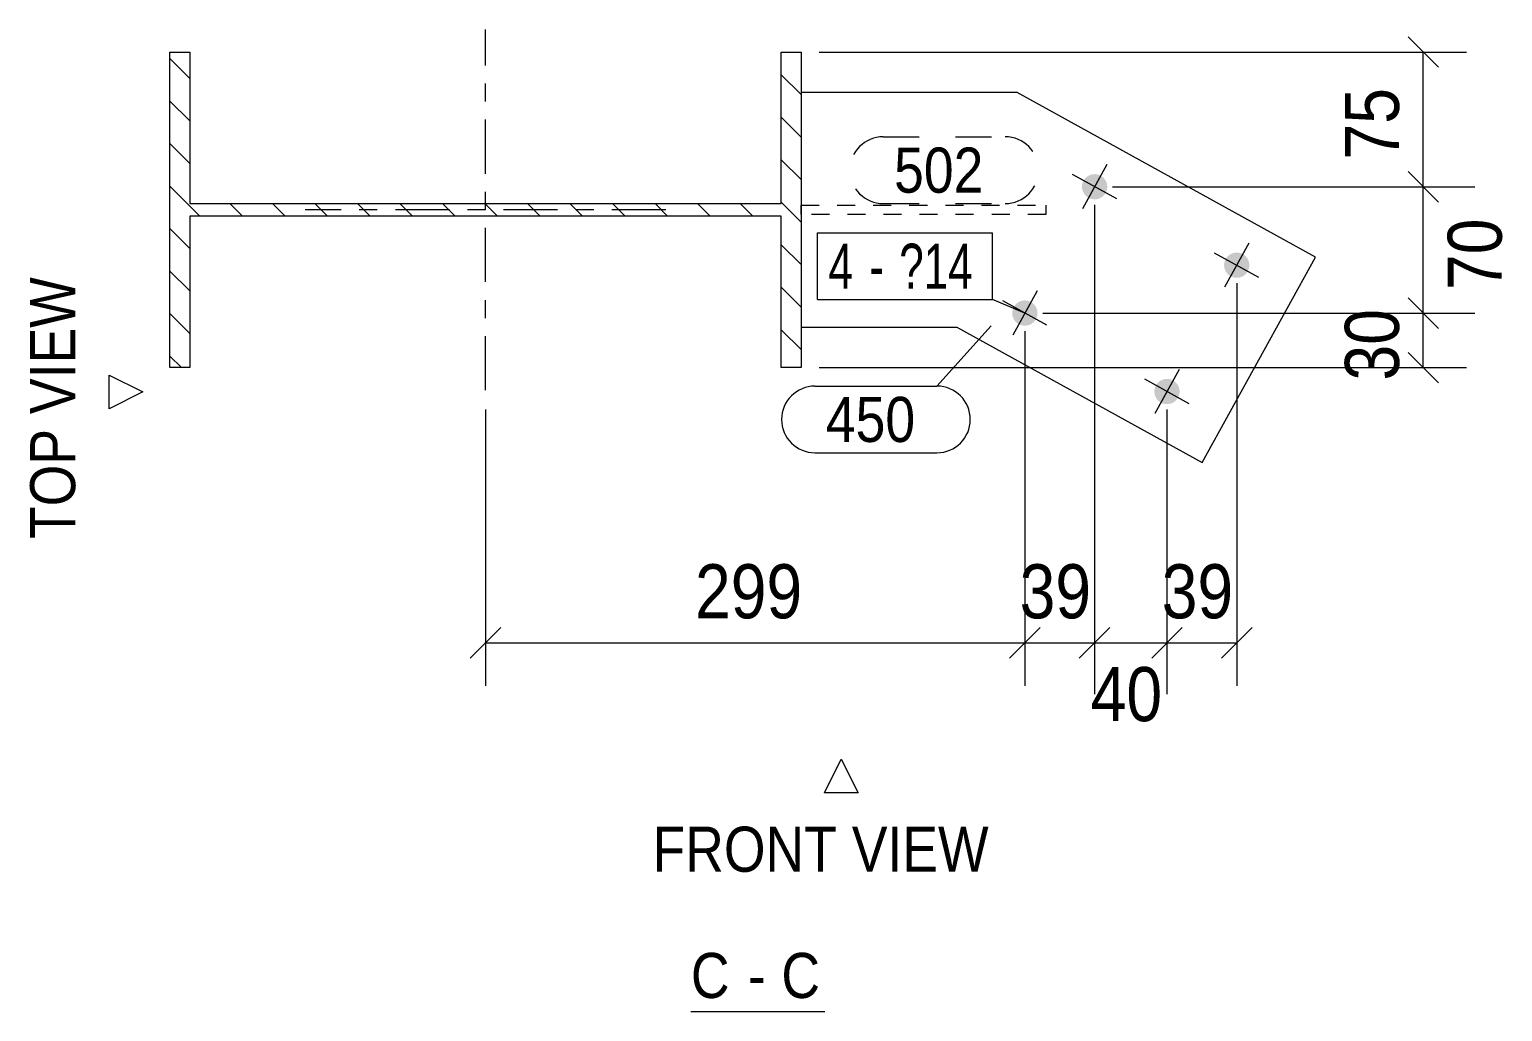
# Model space of a CAD drawing. Header units: millimetres. Extents: x 2 to 825, y 1 to 579.
# Drawn here: x 474.7 to 556.4, y 353.1 to 407.5 of the extents above; entities that cross this region are included whole.
import ezdxf

# ---------------------------------------------------------------- set-up
doc = ezdxf.new("R2010")
doc.units = ezdxf.units.MM
for name, pattern in [('XKITLINE00', [0]), ('XKITLINE01', [4, 1, -1, 1, -1]), ('XKITLINE02', [4, 2, -2]), ('XKITLINE03', [6, 3, -1, 1, -1])]:
    doc.linetypes.add(name, pattern=pattern)
for name, color, linetype, lineweight in [('Bolt', 3, 'Continuous', 0), ('BoltMark', 7, 'Continuous', 0), ('Dimensions', 7, 'Continuous', 0), ('OtherObjectType', 7, 'Continuous', 0), ('Part', 2, 'Continuous', 0), ('PartMark', 7, 'Continuous', 0)]:
    doc.layers.add(name, color=color, linetype=linetype, lineweight=lineweight)
doc.styles.add('ARIAL', font='ARIAL.TTF')
doc.styles.add('ARIAL_NARROW', font='ARIALN.TTF')

# ---------------------------------------------------------------- blocks, each defined once
blk = doc.blocks.new('*A4')
at = {"layer": 'Part', "color": 7, "linetype": 'XKITLINE00', "lineweight": 0}
for p, q in [((517.471, 406.274), (517.471, 406.274)), ((517.471, 406.274), (517.471, 406.274)), ((483.571, 404.814), (482.471, 405.914)), ((517.471, 403.917), (516.371, 405.017)), ((483.571, 402.457), (482.471, 403.557)), ((517.471, 401.559), (516.371, 402.659)), ((483.571, 400.1), (482.471, 401.2)), ((517.471, 399.202), (516.371, 400.302)), ((484.139, 397.174), (482.471, 398.842)), ((486.496, 397.174), (485.796, 397.874)), ((488.853, 397.174), (488.153, 397.874)), ((491.211, 397.174), (490.511, 397.874)), ((493.568, 397.174), (492.868, 397.874)), ((495.925, 397.174), (495.225, 397.874)), ((498.283, 397.174), (497.583, 397.874)), ((500.64, 397.174), (499.94, 397.874)), ((502.997, 397.174), (502.297, 397.874)), ((505.355, 397.174), (504.655, 397.874)), ((507.712, 397.174), (507.012, 397.874)), ((510.069, 397.174), (509.369, 397.874)), ((512.427, 397.174), (511.727, 397.874)), ((514.784, 397.174), (514.084, 397.874)), ((517.471, 396.845), (516.371, 397.945)), ((483.571, 395.385), (482.471, 396.485)), ((517.471, 394.487), (516.371, 395.587)), ((483.571, 393.028), (482.471, 394.128)), ((517.471, 392.13), (516.371, 393.23)), ((483.571, 390.67), (482.471, 391.77)), ((517.471, 389.773), (516.371, 390.873)), ((483.11, 388.774), (482.471, 389.413))]:
    blk.add_line(p, q, dxfattribs=at)
blk = doc.blocks.new('*A85')
at = {"layer": 'Bolt'}
for points in [[(533.376, 398.207), (533.347, 398.226), (533.319, 398.246), (533.292, 398.268), (533.267, 398.291), (533.242, 398.315), (533.219, 398.34), (533.197, 398.366), (533.176, 398.394), (533.157, 398.422), (533.139, 398.451), (533.122, 398.481), (533.107, 398.512), (533.094, 398.544), (533.082, 398.576), (533.071, 398.609), (533.063, 398.642), (533.055, 398.676), (533.05, 398.71), (533.046, 398.744), (533.044, 398.778), (533.044, 398.812), (533.045, 398.847), (533.048, 398.881), (533.053, 398.915), (533.059, 398.949), (533.067, 398.982), (533.077, 399.015), (533.088, 399.048), (533.101, 399.079), (533.115, 399.111), (533.131, 399.141), (533.148, 399.171), (533.167, 399.2), (533.187, 399.227), (533.209, 399.254), (533.232, 399.28), (533.256, 399.305), (533.281, 399.328), (533.307, 399.35), (533.334, 399.371), (533.363, 399.39), (533.392, 399.408), (533.422, 399.425), (533.453, 399.44), (533.485, 399.453), (533.517, 399.465), (533.55, 399.475), (533.583, 399.484), (533.617, 399.491), (533.65, 399.497), (533.685, 399.5), (533.719, 399.502), (533.753, 399.503), (533.788, 399.502), (533.822, 399.499), (533.856, 399.494), (533.89, 399.488), (533.923, 399.48), (533.956, 399.47), (533.988, 399.459), (534.02, 399.446), (534.052, 399.432), (534.082, 399.416), (534.112, 399.398), (534.141, 399.38), (534.168, 399.359), (534.195, 399.338), (534.221, 399.315), (534.245, 399.291), (534.269, 399.266), (534.291, 399.24), (534.312, 399.212), (534.331, 399.184), (534.349, 399.155), (534.366, 399.125), (534.381, 399.094), (534.394, 399.062), (534.406, 399.03), (534.416, 398.997), (534.425, 398.964), (534.432, 398.93), (534.438, 398.896), (534.441, 398.862), (534.443, 398.828), (534.444, 398.793), (534.442, 398.759), (534.439, 398.725), (534.435, 398.691), (534.428, 398.657), (534.42, 398.624), (534.411, 398.591), (534.4, 398.558), (534.387, 398.526), (534.372, 398.495), (534.357, 398.465), (534.339, 398.435), (534.321, 398.406), (534.3, 398.378), (534.279, 398.352), (534.256, 398.326), (534.232, 398.301), (534.207, 398.278), (534.181, 398.256), (534.153, 398.235), (534.125, 398.216), (534.096, 398.198), (534.065, 398.181), (534.035, 398.166), (534.003, 398.153), (533.971, 398.141), (533.938, 398.13), (533.905, 398.122), (533.871, 398.115), (533.837, 398.109), (533.803, 398.105), (533.769, 398.103), (533.734, 398.103), (533.7, 398.104), (533.666, 398.107), (533.632, 398.112), (533.598, 398.118), (533.565, 398.126), (533.532, 398.136), (533.499, 398.147), (533.467, 398.16), (533.436, 398.174), (533.406, 398.19)], [(541.255, 393.858), (541.226, 393.877), (541.199, 393.897), (541.172, 393.919), (541.146, 393.941), (541.122, 393.965), (541.098, 393.991), (541.076, 394.017), (541.055, 394.044), (541.036, 394.073), (541.018, 394.102), (541.001, 394.132), (540.986, 394.163), (540.973, 394.194), (540.961, 394.227), (540.951, 394.259), (540.942, 394.293), (540.935, 394.326), (540.929, 394.36), (540.926, 394.394), (540.924, 394.429), (540.923, 394.463), (540.924, 394.497), (540.927, 394.532), (540.932, 394.566), (540.938, 394.599), (540.946, 394.633), (540.956, 394.666), (540.967, 394.698), (540.98, 394.73), (540.994, 394.761), (541.01, 394.792), (541.028, 394.822), (541.046, 394.85), (541.067, 394.878), (541.088, 394.905), (541.111, 394.931), (541.135, 394.955), (541.16, 394.979), (541.186, 395.001), (541.214, 395.021), (541.242, 395.041), (541.271, 395.059), (541.301, 395.075), (541.332, 395.09), (541.364, 395.104), (541.396, 395.116), (541.429, 395.126), (541.462, 395.135), (541.496, 395.142), (541.53, 395.147), (541.564, 395.151), (541.598, 395.153), (541.633, 395.154), (541.667, 395.152), (541.701, 395.149), (541.735, 395.145), (541.769, 395.138), (541.802, 395.13), (541.835, 395.121), (541.868, 395.109), (541.9, 395.097), (541.931, 395.082), (541.961, 395.066), (541.991, 395.049), (542.02, 395.03), (542.048, 395.01), (542.074, 394.989), (542.1, 394.966), (542.125, 394.942), (542.148, 394.917), (542.17, 394.89), (542.191, 394.863), (542.21, 394.835), (542.228, 394.805), (542.245, 394.775), (542.26, 394.744), (542.273, 394.713), (542.285, 394.681), (542.296, 394.648), (542.304, 394.615), (542.311, 394.581), (542.317, 394.547), (542.321, 394.513), (542.323, 394.479), (542.323, 394.444), (542.322, 394.41), (542.319, 394.376), (542.314, 394.342), (542.308, 394.308), (542.3, 394.274), (542.29, 394.241), (542.279, 394.209), (542.266, 394.177), (542.252, 394.146), (542.236, 394.115), (542.219, 394.086), (542.2, 394.057), (542.18, 394.029), (542.158, 394.002), (542.135, 393.977), (542.111, 393.952), (542.086, 393.929), (542.06, 393.907), (542.032, 393.886), (542.004, 393.866), (541.975, 393.848), (541.945, 393.832), (541.914, 393.817), (541.882, 393.803), (541.85, 393.791), (541.817, 393.781), (541.784, 393.772), (541.75, 393.765), (541.716, 393.76), (541.682, 393.756), (541.648, 393.754), (541.614, 393.754), (541.579, 393.755), (541.545, 393.758), (541.511, 393.763), (541.477, 393.769), (541.444, 393.777), (541.411, 393.787), (541.378, 393.798), (541.347, 393.811), (541.315, 393.825), (541.285, 393.841)], [(529.51, 391.204), (529.481, 391.222), (529.453, 391.243), (529.426, 391.264), (529.401, 391.287), (529.376, 391.311), (529.353, 391.336), (529.331, 391.362), (529.31, 391.39), (529.291, 391.418), (529.273, 391.447), (529.256, 391.477), (529.241, 391.508), (529.227, 391.54), (529.216, 391.572), (529.205, 391.605), (529.196, 391.638), (529.189, 391.672), (529.184, 391.706), (529.18, 391.74), (529.178, 391.774), (529.178, 391.809), (529.179, 391.843), (529.182, 391.877), (529.187, 391.911), (529.193, 391.945), (529.201, 391.978), (529.211, 392.011), (529.222, 392.044), (529.235, 392.076), (529.249, 392.107), (529.265, 392.137), (529.282, 392.167), (529.301, 392.196), (529.321, 392.224), (529.343, 392.25), (529.365, 392.276), (529.39, 392.301), (529.415, 392.324), (529.441, 392.346), (529.468, 392.367), (529.497, 392.386), (529.526, 392.404), (529.556, 392.421), (529.587, 392.436), (529.619, 392.449), (529.651, 392.461), (529.684, 392.472), (529.717, 392.48), (529.75, 392.487), (529.784, 392.493), (529.819, 392.497), (529.853, 392.499), (529.887, 392.499), (529.922, 392.498), (529.956, 392.495), (529.99, 392.49), (530.024, 392.484), (530.057, 392.476), (530.09, 392.466), (530.122, 392.455), (530.154, 392.442), (530.186, 392.428), (530.216, 392.412), (530.246, 392.395), (530.274, 392.376), (530.302, 392.356), (530.329, 392.334), (530.355, 392.311), (530.379, 392.287), (530.403, 392.262), (530.425, 392.236), (530.446, 392.208), (530.465, 392.18), (530.483, 392.151), (530.499, 392.121), (530.515, 392.09), (530.528, 392.058), (530.54, 392.026), (530.55, 391.993), (530.559, 391.96), (530.566, 391.926), (530.572, 391.892), (530.575, 391.858), (530.577, 391.824), (530.578, 391.79), (530.576, 391.755), (530.573, 391.721), (530.569, 391.687), (530.562, 391.653), (530.554, 391.62), (530.545, 391.587), (530.534, 391.554), (530.521, 391.522), (530.506, 391.491), (530.491, 391.461), (530.473, 391.431), (530.454, 391.402), (530.434, 391.375), (530.413, 391.348), (530.39, 391.322), (530.366, 391.297), (530.341, 391.274), (530.314, 391.252), (530.287, 391.231), (530.259, 391.212), (530.229, 391.194), (530.199, 391.177), (530.168, 391.162), (530.137, 391.149), (530.105, 391.137), (530.072, 391.127), (530.039, 391.118), (530.005, 391.111), (529.971, 391.105), (529.937, 391.102), (529.903, 391.1), (529.868, 391.099), (529.834, 391.1), (529.8, 391.103), (529.766, 391.108), (529.732, 391.114), (529.699, 391.122), (529.666, 391.132), (529.633, 391.143), (529.601, 391.156), (529.57, 391.17), (529.539, 391.186)], [(537.389, 386.854), (537.36, 386.873), (537.333, 386.893), (537.306, 386.915), (537.28, 386.938), (537.255, 386.962), (537.232, 386.987), (537.21, 387.013), (537.189, 387.04), (537.17, 387.069), (537.152, 387.098), (537.135, 387.128), (537.12, 387.159), (537.107, 387.191), (537.095, 387.223), (537.085, 387.256), (537.076, 387.289), (537.069, 387.323), (537.063, 387.356), (537.06, 387.391), (537.058, 387.425), (537.057, 387.459), (537.058, 387.494), (537.061, 387.528), (537.066, 387.562), (537.072, 387.596), (537.08, 387.629), (537.09, 387.662), (537.101, 387.694), (537.114, 387.726), (537.128, 387.758), (537.144, 387.788), (537.162, 387.818), (537.18, 387.847), (537.201, 387.874), (537.222, 387.901), (537.245, 387.927), (537.269, 387.951), (537.294, 387.975), (537.32, 387.997), (537.348, 388.018), (537.376, 388.037), (537.405, 388.055), (537.435, 388.072), (537.466, 388.087), (537.498, 388.1), (537.53, 388.112), (537.563, 388.122), (537.596, 388.131), (537.63, 388.138), (537.664, 388.144), (537.698, 388.147), (537.732, 388.149), (537.767, 388.15), (537.801, 388.148), (537.835, 388.145), (537.869, 388.141), (537.903, 388.134), (537.936, 388.126), (537.969, 388.117), (538.002, 388.106), (538.034, 388.093), (538.065, 388.078), (538.095, 388.063), (538.125, 388.045), (538.154, 388.027), (538.182, 388.006), (538.208, 387.985), (538.234, 387.962), (538.259, 387.938), (538.282, 387.913), (538.304, 387.887), (538.325, 387.859), (538.344, 387.831), (538.362, 387.802), (538.379, 387.771), (538.394, 387.741), (538.407, 387.709), (538.419, 387.677), (538.43, 387.644), (538.438, 387.611), (538.445, 387.577), (538.451, 387.543), (538.455, 387.509), (538.457, 387.475), (538.457, 387.44), (538.456, 387.406), (538.453, 387.372), (538.448, 387.338), (538.442, 387.304), (538.434, 387.271), (538.424, 387.238), (538.413, 387.205), (538.4, 387.173), (538.386, 387.142), (538.37, 387.112), (538.353, 387.082), (538.334, 387.053), (538.314, 387.025), (538.292, 386.998), (538.269, 386.973), (538.245, 386.948), (538.22, 386.925), (538.194, 386.903), (538.166, 386.882), (538.138, 386.863), (538.109, 386.845), (538.079, 386.828), (538.048, 386.813), (538.016, 386.8), (537.984, 386.788), (537.951, 386.777), (537.918, 386.769), (537.884, 386.761), (537.85, 386.756), (537.816, 386.752), (537.782, 386.75), (537.748, 386.75), (537.713, 386.751), (537.679, 386.754), (537.645, 386.759), (537.611, 386.765), (537.578, 386.773), (537.545, 386.783), (537.512, 386.794), (537.48, 386.807), (537.449, 386.821), (537.419, 386.837)]]:
    blk.add_hatch(color=3, dxfattribs=at).paths.add_polyline_path(points, flags=17)
at = {"layer": 'Bolt', "color": 3, "linetype": 'XKITLINE00', "lineweight": 0}
for p, q in [((534.969, 398.126), (532.518, 399.479)), ((534.42, 400.029), (533.067, 397.577)), ((542.3, 395.679), (540.947, 393.228)), ((542.849, 393.777), (540.397, 395.13)), ((530.554, 393.025), (529.201, 390.573)), ((531.103, 391.123), (528.652, 392.476)), ((538.983, 386.773), (536.531, 388.126)), ((538.434, 388.675), (537.081, 386.224))]:
    blk.add_line(p, q, dxfattribs=at)
blk = doc.blocks.new('*A86')
at = {"layer": 'Part', "color": 7, "linetype": 'XKITLINE03', "lineweight": 0}
for p, q in [((499.971, 387.524), (499.971, 407.524)), ((509.971, 397.524), (489.971, 397.524))]:
    blk.add_line(p, q, dxfattribs=at)
at = {"layer": 'Part', "color": 2, "linetype": 'XKITLINE00', "lineweight": 0}
for p, q in [((482.471, 388.774), (482.471, 406.274)), ((482.471, 406.274), (483.571, 406.274)), ((483.571, 406.274), (483.571, 397.874)), ((516.371, 397.874), (516.371, 406.274)), ((516.371, 406.274), (517.471, 406.274)), ((517.471, 406.274), (517.471, 388.774)), ((483.571, 397.874), (516.371, 397.874)), ((516.371, 397.174), (483.571, 397.174)), ((483.571, 397.174), (483.571, 388.774)), ((516.371, 388.774), (516.371, 397.174)), ((483.571, 388.774), (482.471, 388.774)), ((517.471, 388.774), (516.371, 388.774))]:
    blk.add_line(p, q, dxfattribs=at)
blk = doc.blocks.new('*A87')
at = {"layer": 'Part', "color": 7, "linetype": 'XKITLINE01', "lineweight": 0}
for p, q in [((517.47, 397.274), (517.47, 397.774)), ((517.47, 397.774), (517.47, 397.774)), ((517.47, 397.774), (531.038, 397.774)), ((531.038, 397.274), (517.47, 397.274)), ((531.038, 397.774), (531.038, 397.274))]:
    blk.add_line(p, q, dxfattribs=at)
blk = doc.blocks.new('*A88')
at = {"layer": 'Part', "color": 2, "linetype": 'XKITLINE00', "lineweight": 0}
for p, q in [((529.458, 404.024), (517.471, 404.024)), ((545.983, 394.903), (529.458, 404.024)), ((539.701, 383.521), (545.983, 394.903)), ((517.471, 391.024), (526.109, 391.024)), ((526.109, 391.024), (539.701, 383.521))]:
    blk.add_line(p, q, dxfattribs=at)
at = {"layer": 'Part', "color": 7, "linetype": 'XKITLINE01', "lineweight": 0}
blk.add_line((517.471, 404.024), (517.471, 391.024), dxfattribs=at)
blk = doc.blocks.new('*A251')
at = {"layer": 'Dimensions', "color": 7, "linetype": 'XKITLINE00', "lineweight": 0}
for p, q in [((551.122, 392.648), (552.819, 390.951)), ((530.878, 391.799), (554.371, 391.799)), ((551.971, 388.774), (551.971, 391.799)), ((551.122, 389.622), (552.819, 387.925)), ((518.471, 388.774), (554.371, 388.774))]:
    blk.add_line(p, q, dxfattribs=at)
at = {"layer": 'Dimensions', "color": 3}
for p in [(551.971, 391.799), (551.971, 388.774)]:
    blk.add_point(p, dxfattribs=at)
at = {"layer": 'Dimensions', "color": 3, "style": 'ARIAL', "width": 0.85}
blk.add_text('30', height=3, rotation=90.00021, dxfattribs=at).set_placement((550.621, 388.061))
blk = doc.blocks.new('*A252')
at = {"layer": 'Dimensions', "color": 7, "linetype": 'XKITLINE00', "lineweight": 0}
for p, q in [((551.122, 399.651), (552.819, 397.954)), ((534.744, 398.803), (554.821, 398.803)), ((551.971, 391.799), (551.971, 398.803)), ((551.122, 392.648), (552.819, 390.951)), ((530.878, 391.799), (554.821, 391.799))]:
    blk.add_line(p, q, dxfattribs=at)
at = {"layer": 'Dimensions', "color": 3}
for p in [(551.971, 398.803), (551.971, 391.799)]:
    blk.add_point(p, dxfattribs=at)
at = {"layer": 'Dimensions', "color": 3, "style": 'ARIAL', "width": 0.85}
blk.add_text('70', height=3, rotation=90.00021, dxfattribs=at).set_placement((556.321, 393.076))
blk = doc.blocks.new('*A253')
at = {"layer": 'Dimensions', "color": 7, "linetype": 'XKITLINE00', "lineweight": 0}
for p, q in [((551.122, 407.122), (552.819, 405.425)), ((518.471, 406.274), (554.371, 406.274)), ((551.971, 398.803), (551.971, 406.274)), ((551.122, 399.651), (552.819, 397.954)), ((534.744, 398.803), (554.371, 398.803))]:
    blk.add_line(p, q, dxfattribs=at)
at = {"layer": 'Dimensions', "color": 3}
for p in [(551.971, 406.274), (551.971, 398.803)]:
    blk.add_point(p, dxfattribs=at)
at = {"layer": 'Dimensions', "color": 3, "style": 'ARIAL', "width": 0.85}
blk.add_text('75', height=3, rotation=90.00021, dxfattribs=at).set_placement((550.621, 400.313))
blk = doc.blocks.new('*A254')
at = {"layer": 'Dimensions', "color": 7, "linetype": 'XKITLINE00', "lineweight": 0}
for p, q in [((529.878, 390.799), (529.878, 371.124)), ((499.971, 386.45), (499.971, 371.124)), ((500.819, 374.372), (499.122, 372.675)), ((530.726, 374.372), (529.029, 372.675)), ((499.971, 373.524), (529.878, 373.524))]:
    blk.add_line(p, q, dxfattribs=at)
at = {"layer": 'Dimensions', "color": 3}
for p in [(499.971, 373.524), (529.878, 373.524)]:
    blk.add_point(p, dxfattribs=at)
at = {"layer": 'Dimensions', "color": 3, "style": 'ARIAL', "width": 0.85}
blk.add_text('299', height=3, dxfattribs=at).set_placement((511.587, 374.874))
blk = doc.blocks.new('*A255')
at = {"layer": 'Dimensions', "color": 7, "linetype": 'XKITLINE00', "lineweight": 0}
for p, q in [((533.744, 397.803), (533.744, 371.124)), ((529.878, 390.799), (529.878, 371.124)), ((530.726, 374.372), (529.029, 372.675)), ((534.592, 374.372), (532.895, 372.675)), ((529.878, 373.524), (533.744, 373.524))]:
    blk.add_line(p, q, dxfattribs=at)
at = {"layer": 'Dimensions', "color": 3}
for p in [(529.878, 373.524), (533.744, 373.524)]:
    blk.add_point(p, dxfattribs=at)
at = {"layer": 'Dimensions', "color": 3, "style": 'ARIAL', "width": 0.85}
blk.add_text('39', height=3, dxfattribs=at).set_placement((529.586, 374.874))
blk = doc.blocks.new('*A256')
at = {"layer": 'Dimensions', "color": 7, "linetype": 'XKITLINE00', "lineweight": 0}
for p, q in [((533.744, 397.803), (533.744, 370.674)), ((537.757, 386.45), (537.757, 370.674)), ((534.592, 374.372), (532.895, 372.675)), ((538.606, 374.372), (536.909, 372.675)), ((533.744, 373.524), (537.757, 373.524))]:
    blk.add_line(p, q, dxfattribs=at)
at = {"layer": 'Dimensions', "color": 3}
for p in [(533.744, 373.524), (537.757, 373.524)]:
    blk.add_point(p, dxfattribs=at)
at = {"layer": 'Dimensions', "color": 3, "style": 'ARIAL', "width": 0.85}
blk.add_text('40', height=3, dxfattribs=at).set_placement((533.525, 369.174))
blk = doc.blocks.new('*A257')
at = {"layer": 'Dimensions', "color": 7, "linetype": 'XKITLINE00', "lineweight": 0}
for p, q in [((541.623, 393.454), (541.623, 371.124)), ((537.757, 386.45), (537.757, 371.124)), ((538.606, 374.372), (536.909, 372.675)), ((542.472, 374.372), (540.775, 372.675)), ((537.757, 373.524), (541.623, 373.524))]:
    blk.add_line(p, q, dxfattribs=at)
at = {"layer": 'Dimensions', "color": 3}
for p in [(537.757, 373.524), (541.623, 373.524)]:
    blk.add_point(p, dxfattribs=at)
at = {"layer": 'Dimensions', "color": 3, "style": 'ARIAL', "width": 0.85}
blk.add_text('39', height=3, dxfattribs=at).set_placement((537.465, 374.874))
blk = doc.blocks.new('*A258')
at = {"layer": 'BoltMark', "color": 7, "linetype": 'XKITLINE00', "lineweight": 0}
for p, q in [((518.385, 396.247), (528.074, 396.247)), ((518.385, 392.547), (518.385, 396.247)), ((528.074, 392.547), (528.074, 396.247)), ((518.385, 392.547), (528.074, 392.547)), ((529.878, 391.799), (528.074, 392.547))]:
    blk.add_line(p, q, dxfattribs=at)
at = {"layer": 'BoltMark', "color": 3, "style": 'ARIAL_NARROW', "width": 0.85}
for s, p in [('4', (518.985, 393.147)), ('?14', (522.914, 393.147)), ('-', (521.255, 393.147))]:
    blk.add_text(s, height=2.5, dxfattribs=at).set_placement(p)
blk = doc.blocks.new('*A259')
at = {"layer": 'PartMark', "color": 7, "linetype": 'XKITLINE00', "lineweight": 0}
for p, q in [((528.003, 391.099), (525.003, 387.753)), ((518.24, 387.753), (525.003, 387.753)), ((518.24, 384.053), (525.003, 384.053))]:
    blk.add_line(p, q, dxfattribs=at)
for centre, start, end in [((518.24, 385.903), 90, 270), ((525.003, 385.903), 270, 90)]:
    blk.add_arc(centre, 1.85, start, end, dxfattribs=at)
at = {"layer": 'PartMark', "color": 3, "style": 'ARIAL', "width": 0.85}
blk.add_text('450', height=2.5, dxfattribs=at).set_placement((518.84, 384.653))
blk = doc.blocks.new('*A260')
at = {"layer": 'PartMark', "color": 7, "linetype": 'XKITLINE02', "lineweight": 0}
for p, q in [((522.025, 401.574), (528.788, 401.574)), ((522.025, 397.874), (528.788, 397.874))]:
    blk.add_line(p, q, dxfattribs=at)
for centre, start, end in [((522.025, 399.724), 90, 270), ((528.788, 399.724), 270, 90)]:
    blk.add_arc(centre, 1.85, start, end, dxfattribs=at)
at = {"layer": 'PartMark', "color": 3, "style": 'ARIAL', "width": 0.85}
blk.add_text('502', height=2.5, dxfattribs=at).set_placement((522.625, 398.474))
blk = doc.blocks.new('*A261')
at = {"layer": 'OtherObjectType', "color": 7, "linetype": 'XKITLINE00', "lineweight": 0}
for p, q in [((479.096, 386.486), (479.096, 388.361)), ((479.096, 388.361), (480.971, 387.424)), ((480.971, 387.424), (479.096, 386.486)), ((480.971, 387.424), (480.971, 387.424)), ((518.758, 365.199), (519.696, 367.074)), ((519.696, 367.074), (520.633, 365.199)), ((519.696, 367.074), (519.696, 367.074)), ((520.633, 365.199), (518.758, 365.199)), ((511.359, 353.074), (518.783, 353.074))]:
    blk.add_line(p, q, dxfattribs=at)
at = {"layer": 'OtherObjectType', "color": 7, "style": 'ARIAL', "width": 0.85}
blk.add_text('TOP VIEW', height=2.5, rotation=90, dxfattribs=at).set_placement((477.221, 379.273))
for s, p in [('FRONT VIEW', (509.232, 360.824)), ('C', (511.359, 353.824)), ('C', (516.375, 353.824)), ('-', (514.516, 353.824))]:
    blk.add_text(s, height=2.5, dxfattribs=at).set_placement(p)

msp = doc.modelspace()

# ---------------------------------------------------------------- block references
at = {"lineweight": 0}
for name in ['*A86', '*A253', '*A4', '*A88', '*A260', '*A85', '*A252', '*A255', '*A256', '*A87', '*A258', '*A257', '*A251', '*A254', '*A259']:
    msp.add_blockref(name, (0, 0), dxfattribs=at)
at = {"layer": 'OtherObjectType', "lineweight": 0}
msp.add_blockref('*A261', (0, 0), dxfattribs=at)

doc.saveas('drawing.dxf')
